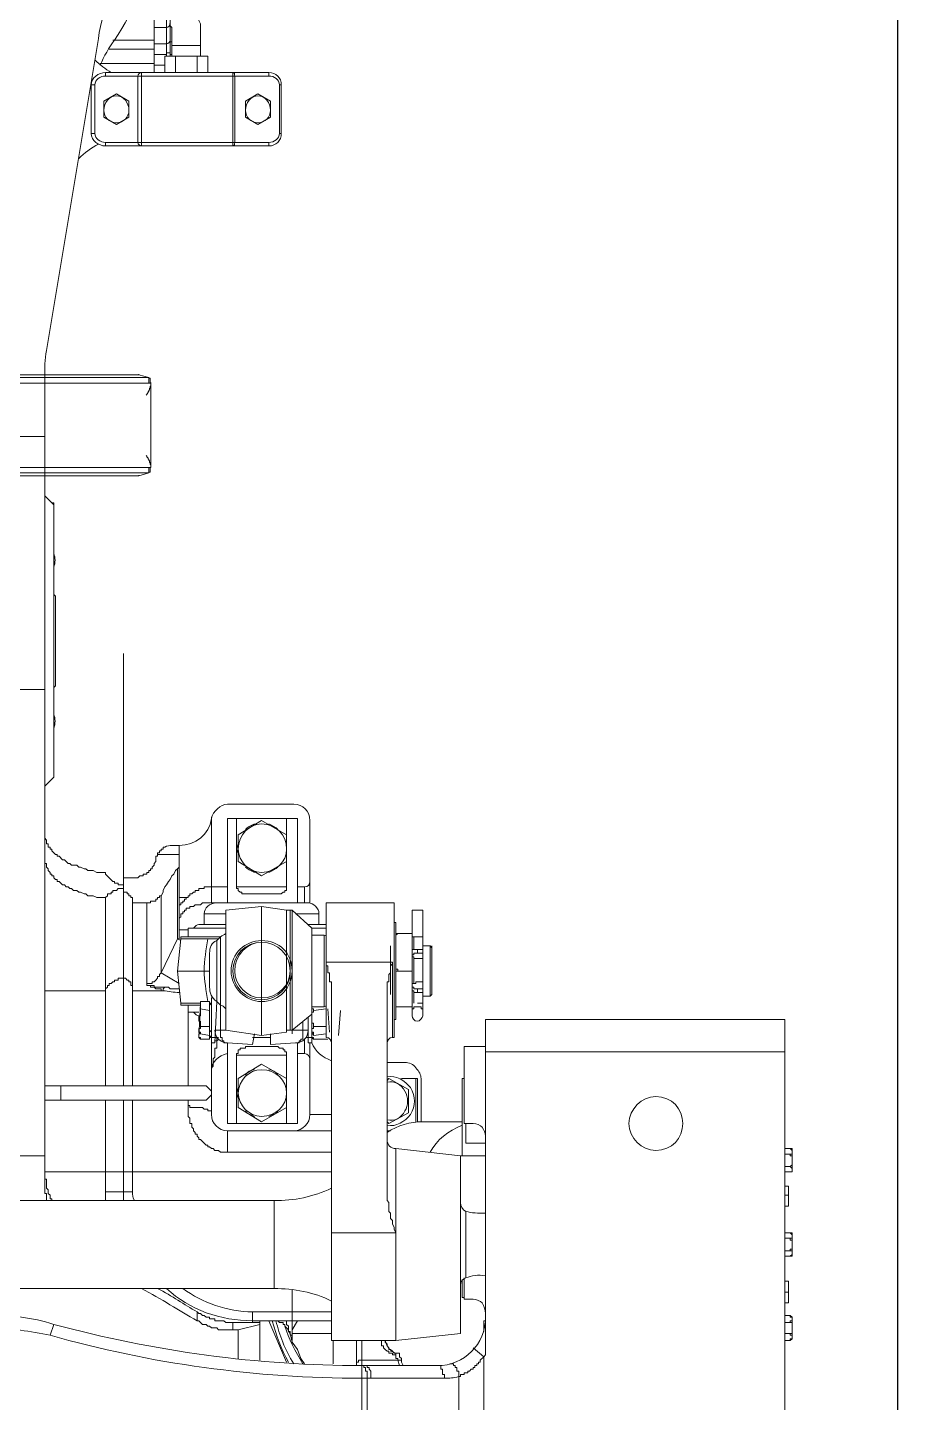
# Model space of a CAD drawing. Header units: millimetres. Extents: x 25083 to 52777, y 24772 to 45779.
# Drawn here: x 49787.6 to 49967.9, y 36556.5 to 36841.2 of the extents above; entities that cross this region are included whole.
import ezdxf

# ---------------------------------------------------------------- set-up
doc = ezdxf.new("R2010")
doc.units = ezdxf.units.MM
doc.layers.add('小车', color=7, linetype='Continuous')

# ---------------------------------------------------------------- blocks, each defined once
blk = doc.blocks.new('zw$D2F4')
at = {"color": 7, "lineweight": 5}
for points in [[(923.94, 951.42), (923.94, 976.67)], [(926.54, 966.28), (926.54, 954.76)], [(927.65, 956.99), (927.65, 960.71), (927.28, 961.08), (927.28, 962.93)], [(933.6, 956.99), (933.6, 961.45), (933.23, 962.19), (933.23, 963.68), (932.85, 964.05)], [(923.94, 960.71), (926.54, 960.71)], [(927.28, 962.19), (927.28, 954.76)], [(912.43, 958.48), (901.66, 893.86)], [(915.4, 958.11), (923.94, 958.11)], [(923.94, 957.36), (926.54, 957.36)], [(927.28, 957.73), (927.65, 957.73)], [(927.65, 954.76), (927.65, 956.99)], [(927.65, 956.99), (933.6, 956.99)], [(933.6, 954.76), (933.6, 956.99)], [(923.94, 956.25), (914.66, 956.25)], [(923.94, 955.14), (926.54, 955.14)], [(926.17, 951.42), (926.17, 954.76)], [(926.17, 954.76), (935.08, 954.76)], [(927.28, 955.88), (927.28, 955.51), (926.54, 955.51), (926.54, 955.14)], [(927.28, 955.14), (927.65, 955.14)], [(928.4, 951.42), (928.4, 954.76)], [(932.85, 951.42), (932.85, 954.76)], [(935.08, 951.42), (935.08, 954.76)], [(923.94, 953.28), (912.8, 953.28)], [(913.91, 951.42), (913.91, 950.68)], [(947.71, 951.42), (913.91, 951.42)], [(921.34, 936.2), (921.34, 951.42)], [(923.94, 952.91), (926.17, 952.91)], [(940.28, 936.2), (940.28, 951.42)], [(947.71, 951.42), (947.71, 950.68)], [(910.94, 938.8), (910.94, 948.82)], [(910.94, 948.82), (911.69, 948.82)], [(911.69, 938.8), (911.69, 948.82)], [(947.71, 950.68), (913.91, 950.68)], [(920.6, 950.68), (920.6, 936.94)], [(940.65, 950.68), (940.65, 936.94)], [(949.94, 948.82), (949.94, 938.8)], [(950.31, 948.82), (949.94, 948.82)], [(950.31, 948.82), (950.31, 938.8)], [(913.54, 945.48), (916.14, 946.97)], [(913.54, 942.14), (913.54, 945.48)], [(916.14, 946.97), (918.74, 945.48)], [(918.74, 945.48), (918.74, 942.14)], [(942.88, 945.48), (945.48, 946.97)], [(942.88, 942.14), (942.88, 945.48)], [(945.48, 946.97), (948.08, 945.48)], [(948.08, 945.48), (948.08, 942.14)], [(916.14, 940.65), (913.54, 942.14)], [(918.74, 942.14), (916.14, 940.65)], [(945.48, 940.65), (942.88, 942.14)], [(948.08, 942.14), (945.48, 940.65)], [(910.94, 938.8), (911.69, 938.8)], [(913.91, 936.2), (913.91, 936.94)], [(947.71, 936.94), (913.91, 936.94)], [(947.71, 936.2), (947.71, 936.94)], [(950.31, 938.8), (949.94, 938.8)], [(947.71, 936.2), (913.91, 936.2)], [(901.29, 721.55), (901.29, 888.29)], [(835.19, 876.04), (901.29, 876.04)], [(903.15, 861.92), (901.29, 863.78)], [(903.15, 861.92), (903.15, 862.3), (902.77, 862.3), (901.29, 863.78)], [(903.15, 805.48), (903.15, 861.92)], [(903.52, 842.98), (903.15, 843.36)], [(903.52, 842.98), (903.52, 824.42)], [(884.21, 823.67), (901.29, 823.67)], [(903.52, 824.42), (903.15, 824.05)], [(901.29, 803.62), (903.15, 805.48)], [(901.29, 803.62), (903.15, 805.48)], [(935.82, 779.48), (935.82, 797.31)], [(952.91, 799.91), (939.17, 799.91)], [(939.17, 796.94), (939.17, 779.48)], [(953.65, 796.94), (939.17, 796.94)], [(941.02, 796.94), (941.02, 782.82)], [(946.22, 796.57), (941.4, 793.59)], [(951.42, 793.59), (946.22, 796.57)], [(951.42, 782.82), (951.42, 796.94)], [(953.65, 779.48), (953.65, 796.94)], [(956.25, 779.48), (956.25, 796.57)], [(913.91, 785.8), (912.06, 785.8), (911.31, 786.17), (910.2, 786.17), (909.83, 786.54), (909.46, 786.54), (908.72, 786.91), (908.34, 786.91), (907.97, 787.28), (906.86, 787.28), (906.49, 787.65), (906.12, 787.65), (905.37, 788.4), (905, 788.4), (904.26, 789.14), (903.89, 789.14), (903.89, 789.51), (903.52, 789.51), (902.77, 790.25), (902.77, 790.62), (902.4, 790.62), (902.4, 790.99), (902.03, 790.99), (902.03, 791.74), (901.66, 791.74), (901.66, 792.48), (901.29, 792.85), (901.29, 793.97)], [(941.4, 793.59), (941.4, 788.02)], [(951.42, 788.02), (951.42, 793.59)], [(924.31, 788.4), (924.31, 789.14), (924.68, 789.14), (924.68, 789.51)], [(924.68, 789.51), (924.68, 789.88), (925.06, 789.88), (925.06, 790.25), (925.43, 790.25), (925.43, 790.62), (925.8, 790.62), (925.8, 790.99), (926.17, 790.99)], [(929.14, 789.51), (924.68, 789.51)], [(927.65, 791.37), (929.14, 791.37)], [(929.14, 780.6), (929.14, 791.37)], [(913.91, 785.8), (913.91, 785.42), (915.4, 783.94), (915.77, 783.94), (915.77, 783.57), (916.14, 783.57), (916.51, 783.57), (916.51, 783.2), (917.63, 783.2)], [(919.48, 784.68), (920.6, 784.68), (920.97, 785.05), (921.71, 785.05), (921.71, 785.42), (922.46, 785.42), (922.46, 785.8), (922.83, 785.8), (922.83, 786.17), (923.2, 786.17), (923.2, 786.54), (923.57, 786.54), (923.57, 786.91), (923.94, 787.28), (923.94, 787.65), (924.31, 788.02), (924.31, 788.4)], [(928.77, 786.54), (928.4, 786.17), (928.03, 785.42), (927.65, 785.05), (927.28, 784.31), (926.91, 783.94), (926.54, 783.2), (926.17, 782.82), (925.8, 782.08), (925.8, 781.71), (925.43, 780.97)], [(929.14, 788.02), (929.14, 786.91), (928.77, 786.54)], [(928.77, 786.54), (928.77, 772.06)], [(941.4, 788.02), (946.22, 785.05)], [(946.22, 785.05), (951.42, 788.02)], [(917.63, 741.6), (917.63, 784.68)], [(917.63, 784.68), (919.48, 784.68)], [(917.63, 782.45), (916.51, 782.45), (916.14, 782.08), (915.4, 782.08), (915.4, 781.71), (915.03, 781.71), (915.03, 781.34), (914.29, 781.34), (914.29, 780.97), (913.91, 780.6)], [(917.63, 781.71), (918.37, 781.71), (918.37, 781.34), (918.74, 781.34), (918.74, 780.97), (919.11, 780.97), (919.11, 780.6), (919.48, 780.6), (919.48, 779.48)], [(925.43, 780.97), (925.06, 780.97), (925.06, 780.6), (924.68, 780.6), (924.68, 780.23), (924.31, 780.23), (924.31, 779.85), (923.57, 779.85), (923.2, 779.85), (923.2, 779.48), (922.46, 779.48)], [(925.43, 765), (925.43, 780.97)], [(929.14, 780.6), (930.63, 780.6)], [(930.63, 780.6), (930.63, 780.23), (930.25, 780.23), (930.25, 779.85), (929.88, 779.85), (929.88, 779.48), (929.51, 779.48), (929.51, 779.11), (929.14, 779.11), (929.14, 778.37)], [(929.14, 778.37), (929.14, 780.6)], [(935.82, 782.82), (934.34, 782.82), (934.34, 782.45), (933.23, 782.45), (933.23, 782.08), (932.48, 782.08), (932.48, 781.71), (932.11, 781.71), (931.74, 781.34), (931.37, 781.34), (931.37, 780.97), (931, 780.97), (931, 780.6), (930.63, 780.6)], [(935.08, 782.82), (935.82, 782.82)], [(939.17, 782.82), (935.82, 782.82)], [(941.02, 782.82), (951.42, 782.82)], [(941.02, 782.82), (941.02, 782.45), (941.4, 782.45), (941.4, 782.08), (941.77, 781.71), (942.14, 781.71), (942.14, 781.34), (943.62, 781.34)], [(948.82, 781.34), (943.62, 781.34)], [(951.42, 782.82), (951.42, 782.08), (951.05, 782.08), (951.05, 781.71), (950.68, 781.71), (950.31, 781.34), (948.82, 781.34)], [(955.14, 782.82), (953.65, 782.82)], [(955.14, 779.48), (955.14, 782.82)], [(919.48, 741.6), (919.48, 779.48)], [(919.48, 779.48), (922.46, 779.48)], [(922.46, 762.77), (922.46, 779.48)], [(929.14, 776.51), (929.14, 778.37)], [(935.82, 779.48), (933.97, 779.48), (933.6, 779.11), (932.48, 779.11), (932.11, 778.74), (931.37, 778.74), (931.37, 778.37), (930.63, 778.37), (930.63, 778), (930.25, 778), (930.25, 777.63), (929.88, 777.63), (929.88, 777.25), (929.51, 777.25), (929.51, 776.51)], [(934.34, 777.25), (934.34, 775.03)], [(938.8, 777.25), (934.34, 777.25)], [(935.82, 779.48), (955.88, 779.48)], [(938.8, 778), (946.22, 778.74)], [(938.8, 778), (938.8, 753.12)], [(946.22, 778.74), (946.22, 752)], [(951.42, 778), (946.22, 778.74)], [(951.42, 752.74), (951.42, 778)], [(952.16, 778), (951.42, 778)], [(952.16, 753.12), (952.16, 778)], [(952.54, 778), (952.54, 753.12)], [(956.62, 774.28), (952.54, 778)], [(958.11, 777.25), (953.28, 777.25)], [(956.25, 779.48), (955.88, 779.48)], [(958.11, 777.25), (958.11, 775.03)], [(959.59, 779.48), (959.59, 751.63)], [(959.59, 779.48), (973.7, 779.48)], [(973.7, 751.63), (973.7, 779.48)], [(977.42, 772.8), (977.42, 778)], [(979.65, 778), (977.42, 778)], [(979.65, 778), (979.65, 772.43)], [(929.14, 776.14), (929.14, 776.51)], [(929.14, 773.91), (929.14, 776.14)], [(933.23, 775.03), (938.8, 775.03)], [(955.88, 775.03), (959.22, 775.03)], [(974.07, 775.4), (973.7, 775.4)], [(974.07, 755.34), (974.07, 775.4)], [(925.43, 765), (928.77, 772.06)], [(928.77, 772.06), (929.14, 772.06), (929.14, 773.91)], [(929.51, 772.06), (928.77, 765.37)], [(929.51, 771.68), (928.77, 772.06)], [(929.14, 773.91), (931, 773.91)], [(929.51, 772.43), (929.51, 772.06)], [(937.68, 772.43), (929.51, 772.43)], [(937.31, 772.06), (929.51, 772.06)], [(931, 774.28), (931, 772.43)], [(938.8, 774.28), (931, 774.28)], [(937.68, 772.43), (936.94, 771.68)], [(936.94, 771.68), (936.94, 759.06)], [(937.68, 758.32), (937.68, 772.43)], [(956.62, 756.83), (956.62, 774.28)], [(956.62, 756.46), (956.62, 774.28)], [(959.59, 774.28), (956.62, 774.28)], [(959.22, 772.8), (956.62, 772.8)], [(959.22, 757.94), (959.22, 772.8)], [(977.42, 773.17), (974.07, 773.17)], [(974.45, 773.17), (974.07, 772.8), (974.07, 772.06)], [(977.42, 757.94), (977.42, 773.17)], [(977.42, 772.43), (977.42, 772.8)], [(977.79, 772.43), (977.42, 772.43)], [(977.79, 772.43), (977.79, 769.83)], [(978.53, 772.43), (979.65, 772.43)], [(979.65, 769.08), (979.65, 772.43)], [(935.45, 769.08), (935.45, 762.03)], [(972.96, 760.54), (972.96, 770.57)], [(977.79, 769.83), (977.42, 769.83), (977.42, 769.46)], [(977.42, 769.46), (977.42, 768.34), (977.79, 768.34), (977.79, 767.97)], [(977.42, 768.71), (977.79, 768.71), (977.79, 769.08), (978.53, 769.08)], [(978.53, 769.83), (977.79, 769.83)], [(978.53, 769.83), (978.53, 769.08)], [(979.65, 769.83), (978.53, 769.83)], [(978.53, 769.08), (979.65, 769.08)], [(979.65, 770.57), (981.13, 770.57)], [(979.65, 767.97), (979.65, 769.08)], [(981.13, 760.17), (981.13, 770.57)], [(981.5, 770.2), (981.13, 770.57)], [(981.5, 770.2), (981.5, 770.57)], [(981.5, 760.54), (981.5, 770.2)], [(973.33, 767.23), (959.59, 767.23)], [(959.96, 765.37), (959.96, 766.48), (959.59, 766.48), (959.59, 767.23)], [(972.22, 761.66), (972.22, 763.14), (972.59, 763.14), (972.59, 764.63), (972.96, 765), (972.96, 766.48), (973.33, 766.86)], [(973.33, 767.23), (973.33, 751.63)], [(973.33, 767.23), (973.33, 766.86)], [(974.07, 766.86), (974.07, 765.74), (974.45, 765.74), (974.45, 765.37)], [(977.79, 767.97), (977.79, 762.77)], [(977.79, 767.97), (978.53, 767.97)], [(978.53, 767.97), (979.65, 767.97)], [(979.65, 763.14), (979.65, 767.97)], [(913.91, 761.29), (913.91, 761.66), (914.29, 762.03), (914.29, 762.4), (914.66, 762.4), (914.66, 762.77), (915.03, 762.77), (915.4, 763.14), (915.77, 763.14), (915.77, 763.51), (916.14, 763.51), (916.51, 763.51), (916.51, 763.89), (917.63, 763.89)], [(917.63, 763.89), (918, 763.89), (918.37, 763.51), (918.74, 763.51), (918.74, 763.14), (919.11, 763.14), (919.11, 762.4), (919.48, 762.4), (919.48, 761.29)], [(922.46, 762.77), (923.57, 762.77), (923.57, 763.14), (923.94, 763.14), (924.31, 763.51), (924.68, 763.89), (924.68, 764.26), (925.06, 764.26), (925.06, 764.63), (925.43, 765)], [(925.43, 765), (929.14, 762.77)], [(929.51, 758.69), (928.77, 765.37)], [(935.45, 765.37), (928.77, 765.37)], [(960.71, 761.66), (960.71, 763.14), (960.33, 763.14), (960.33, 765), (959.96, 765), (959.96, 765.37)], [(974.45, 765.37), (974.07, 765.37), (974.07, 764.26)], [(977.42, 765.37), (974.45, 765.37)], [(978.53, 763.14), (978.16, 763.14), (978.16, 762.77), (977.79, 762.77)], [(979.65, 763.14), (978.53, 763.14)], [(979.65, 761.66), (979.65, 763.14)], [(925.8, 761.29), (919.48, 761.29)], [(922.46, 762.77), (922.46, 762.4), (923.2, 762.4), (923.2, 762.03), (923.94, 762.03), (924.31, 761.66), (925.43, 761.66), (925.43, 761.29), (925.8, 761.29)], [(922.46, 762.77), (922.46, 762.4), (923.94, 762.4), (923.94, 762.03), (926.17, 762.03)], [(925.8, 761.29), (925.8, 761.66), (926.17, 762.03)], [(929.14, 761.66), (927.28, 761.66), (926.91, 762.03), (926.17, 762.03)], [(960.71, 761.66), (960.71, 688.87)], [(972.22, 719.32), (972.22, 761.66)], [(977.79, 762.77), (977.42, 762.77), (977.42, 761.66)], [(978.53, 761.66), (977.79, 761.66), (977.79, 762.03), (977.42, 762.03), (977.42, 762.4)], [(977.42, 761.66), (977.42, 761.29), (977.79, 761.29), (977.79, 760.91)], [(977.79, 760.91), (977.79, 758.69)], [(977.79, 760.91), (978.53, 760.91)], [(978.53, 761.66), (978.53, 760.91)], [(979.65, 761.66), (978.53, 761.66)], [(978.53, 760.91), (979.65, 760.91)], [(979.65, 758.69), (979.65, 761.66)], [(979.65, 760.17), (981.13, 760.17)], [(981.5, 760.54), (981.13, 760.17)], [(929.51, 758.32), (929.51, 758.69)], [(929.51, 758.69), (933.6, 758.69)], [(929.51, 758.32), (933.6, 758.32)], [(931, 741.6), (931, 758.32)], [(933.6, 758.69), (933.23, 751.63)], [(933.6, 757.57), (933.6, 756.09), (933.23, 756.09), (933.23, 755.72)], [(933.6, 758.69), (933.6, 759.06)], [(933.6, 759.06), (935.45, 759.06)], [(933.6, 759.06), (933.6, 758.32)], [(933.6, 758.32), (933.6, 757.57)], [(933.6, 757.57), (935.45, 757.2)], [(935.45, 751.26), (935.45, 759.06)], [(935.45, 758.69), (935.82, 758.69)], [(935.82, 758.32), (935.45, 758.69)], [(935.82, 759.8), (935.82, 750.52)], [(936.2, 759.8), (935.82, 759.8)], [(936.57, 750.52), (936.94, 759.06)], [(937.68, 758.32), (936.94, 759.06)], [(937.68, 753.12), (937.68, 758.32)], [(959.22, 757.94), (956.62, 757.94)], [(956.62, 756.46), (956.62, 757.57)], [(956.62, 757.57), (956.99, 757.57), (956.99, 757.2)], [(956.99, 757.2), (959.59, 757.57)], [(959.96, 757.57), (960.33, 752.74)], [(974.07, 759.06), (974.07, 757.94), (974.45, 757.94)], [(977.42, 757.94), (974.07, 757.94)], [(977.42, 756.09), (977.42, 758.32)], [(977.42, 757.57), (977.79, 757.57), (977.79, 757.94), (978.16, 757.94), (978.53, 757.94)], [(979.65, 758.69), (978.53, 758.69)], [(978.53, 757.94), (979.27, 757.94), (979.27, 757.57), (979.65, 757.57)], [(979.65, 758.69), (979.65, 756.09)], [(931, 756.83), (933.23, 756.83)], [(933.23, 755.72), (933.23, 754.97), (933.6, 754.97), (933.6, 753.86)], [(952.54, 757.2), (952.54, 752.37)], [(956.62, 756.46), (952.54, 753.12)], [(954.76, 754.97), (954.76, 753.12)], [(955.88, 750.52), (955.88, 755.72)], [(956.99, 756.83), (956.62, 756.83), (956.62, 755.72)], [(956.62, 750.52), (956.62, 756.46)], [(956.62, 755.72), (956.62, 754.6), (956.99, 754.6), (956.99, 753.86)], [(956.99, 757.2), (956.99, 756.83)], [(962.56, 757.2), (962.19, 752)], [(974.07, 755.34), (973.7, 755.34)], [(992.64, 685.9), (992.64, 755.34)], [(1054.66, 755.34), (992.64, 755.34)], [(1054.66, 755.34), (1054.66, 495.39)], [(933.6, 753.86), (933.6, 753.49), (933.23, 753.49), (933.23, 753.12)], [(933.23, 753.12), (933.23, 752.74)], [(933.23, 752.74), (933.6, 752.37)], [(933.23, 752.74), (933.6, 752.74), (933.6, 752.37)], [(933.6, 752.37), (933.23, 752.37), (933.23, 752)], [(933.23, 752), (933.23, 751.63)], [(933.23, 751.63), (933.6, 751.26)], [(933.23, 751.63), (933.6, 751.63), (933.6, 751.26)], [(933.6, 753.86), (935.45, 753.86)], [(933.6, 752.37), (935.45, 752)], [(935.82, 753.12), (935.45, 752.74)], [(935.82, 752), (935.45, 751.63)], [(936.57, 751.63), (935.82, 751.63)], [(936.57, 753.12), (937.68, 753.12)], [(936.57, 753.12), (937.68, 753.12)], [(936.94, 750.89), (936.94, 751.63)], [(937.31, 751.63), (936.94, 751.63)], [(938.8, 753.12), (937.68, 753.12)], [(939.17, 750.52), (938.42, 750.52), (938.42, 750.89), (938.05, 750.89), (938.05, 751.26), (938.05, 751.63), (937.68, 751.63), (937.68, 753.12)], [(938.8, 753.12), (946.22, 752)], [(944.37, 750.15), (944.74, 752.37)], [(948.08, 751.63), (944.37, 751.63)], [(951.42, 752.74), (946.22, 752)], [(948.08, 752.37), (948.08, 750.15)], [(952.16, 753.12), (951.42, 753.12)], [(954.76, 753.12), (952.54, 753.12)], [(954.76, 753.12), (954.76, 751.26), (954.39, 751.26), (954.39, 750.89), (954.02, 750.89), (954.02, 750.52), (953.28, 750.52)], [(954.76, 753.12), (955.88, 753.12)], [(955.88, 753.12), (954.76, 753.12)], [(955.88, 751.63), (955.51, 751.63)], [(955.88, 751.63), (956.62, 751.63)], [(956.99, 753.86), (956.99, 753.49), (956.62, 753.49), (956.62, 753.12)], [(956.62, 753.12), (956.62, 752.74), (956.99, 752.74)], [(956.62, 752.74), (956.99, 752)], [(956.99, 752.37), (956.62, 752.37), (956.62, 752)], [(956.62, 752), (956.62, 751.63), (956.99, 751.63)], [(956.62, 751.63), (956.99, 751.26)], [(956.99, 753.86), (959.59, 753.86)], [(956.99, 752.74), (956.99, 752)], [(956.99, 752), (959.59, 752.37)], [(956.99, 751.63), (956.99, 751.26)], [(973.7, 751.63), (973.33, 751.63)], [(933.6, 751.26), (935.45, 751.26)], [(935.82, 744.95), (935.82, 745.32), (936.2, 745.69), (936.2, 747.17), (936.57, 747.55), (936.57, 749.4), (936.94, 749.4), (936.94, 750.89)], [(935.82, 750.52), (935.82, 744.95)], [(935.82, 744.95), (935.82, 750.52)], [(936.57, 750.52), (935.82, 750.52)], [(936.94, 750.89), (936.57, 750.89)], [(939.17, 750.52), (939.17, 733.81)], [(944.37, 750.15), (939.17, 750.52)], [(941.02, 747.92), (941.02, 748.29), (941.4, 748.29), (941.4, 749.03), (941.77, 749.03), (941.77, 749.4), (942.88, 749.4), (942.88, 749.77), (943.62, 749.77)], [(943.62, 749.77), (948.82, 749.77)], [(953.28, 750.52), (948.08, 750.15)], [(951.42, 747.92), (951.42, 748.66), (951.05, 748.66), (951.05, 749.03), (950.68, 749.03), (950.68, 749.4), (949.94, 749.4), (949.56, 749.77), (948.82, 749.77)], [(953.65, 733.81), (953.65, 750.52)], [(955.14, 748.29), (955.14, 751.26)], [(955.88, 750.52), (956.62, 750.52)], [(956.25, 735.66), (956.25, 750.52)], [(956.99, 751.26), (959.96, 751.26)], [(988.19, 749.77), (988.19, 733.81)], [(992.64, 749.77), (988.19, 749.77)], [(941.02, 747.92), (941.02, 733.81)], [(951.42, 747.92), (941.02, 747.92)], [(946.22, 746.06), (941.4, 743.09)], [(951.42, 743.09), (946.22, 746.06)], [(951.42, 733.81), (951.42, 747.92)], [(953.65, 748.29), (955.14, 748.29)], [(972.22, 746.43), (975.93, 746.43)], [(992.64, 748.66), (1054.66, 748.66)], [(935.82, 735.66), (935.82, 744.95)], [(941.4, 743.09), (941.4, 737.15)], [(951.42, 737.15), (951.42, 743.09)], [(972.59, 743.09), (972.22, 742.72)], [(976.67, 740.86), (972.59, 743.09)], [(978.53, 743.09), (975.19, 743.09)], [(978.16, 734.18), (978.16, 743.09)], [(978.53, 743.09), (978.53, 734.18)], [(979.27, 734.18), (979.27, 743.09)], [(987.81, 727.12), (987.81, 743.09)], [(988.19, 743.09), (987.81, 743.09)], [(934.71, 741.6), (901.29, 741.6)], [(904.63, 741.6), (904.63, 738.63)], [(935.82, 740.49), (934.71, 741.6)], [(976.67, 736.03), (976.67, 740.86)], [(934.71, 738.63), (901.29, 738.63)], [(917.63, 723.78), (917.63, 738.63)], [(919.48, 738.63), (919.48, 719.69)], [(931, 737.52), (931, 738.63)], [(939.17, 727.86), (937.68, 727.86), (937.31, 728.23), (936.57, 728.23), (936.2, 728.61), (935.82, 728.61), (935.45, 728.98), (935.08, 728.98), (935.08, 729.35), (934.71, 729.35), (933.6, 730.46), (933.23, 730.46), (933.23, 730.83), (932.85, 731.21), (932.85, 731.58), (932.48, 731.58), (932.48, 731.95), (932.11, 732.32), (932.11, 732.69), (931.74, 733.06), (931.74, 733.81), (931.37, 733.81), (931.37, 734.92), (931, 735.29), (931, 737.52)], [(931, 737.52), (931.37, 737.52), (931.37, 737.15), (933.97, 737.15), (934.34, 736.78), (935.08, 736.78), (935.08, 736.4), (935.82, 736.4), (935.82, 735.66)], [(934.71, 738.63), (935.82, 739.75)], [(941.4, 737.15), (946.22, 734.18)], [(946.22, 734.18), (951.42, 737.15)], [(956.25, 735.66), (960.71, 735.66)], [(972.59, 733.81), (976.67, 736.03)], [(953.65, 733.81), (939.17, 733.81)], [(939.17, 732.32), (939.17, 727.86)], [(960.71, 732.32), (939.17, 732.32)], [(972.22, 734.18), (972.59, 733.81)], [(987.81, 734.18), (979.65, 734.18)], [(988.19, 733.81), (990.04, 733.81)], [(988.56, 733.81), (988.56, 729.72)], [(992.64, 729.72), (988.56, 729.72)], [(815.13, 727.12), (901.29, 727.12)], [(939.17, 727.86), (960.71, 727.86)], [(974.07, 688.87), (974.07, 728.61)], [(987.44, 727.12), (974.07, 728.61)], [(987.44, 690.36), (987.44, 727.12)], [(992.64, 727.12), (987.44, 727.12)], [(1054.66, 728.61), (1055.77, 728.61)], [(1054.66, 727.49), (1055.77, 727.49)], [(1055.77, 728.61), (1056.14, 728.61), (1056.14, 727.86)], [(1055.77, 728.61), (1056.14, 728.23)], [(1056.14, 727.86), (1056.14, 727.49), (1055.77, 727.49)], [(1055.77, 727.49), (1055.77, 727.12), (1056.14, 727.12), (1056.14, 726.01)], [(1056.14, 726.01), (1056.14, 725.26), (1055.77, 724.89)], [(1056.14, 723.78), (1056.14, 728.23)], [(913.91, 723.78), (917.63, 723.78)], [(917.63, 723.78), (960.71, 723.78)], [(1054.66, 724.89), (1055.77, 724.89)], [(1054.66, 723.78), (1055.77, 723.78)], [(1055.77, 724.89), (1056.14, 724.52), (1056.14, 724.15)], [(1056.14, 724.15), (1056.14, 723.78), (1055.77, 723.78)], [(1055.77, 723.78), (1056.14, 723.78)], [(901.29, 721.55), (901.29, 719.32), (901.66, 719.32), (901.66, 717.84)], [(1055.4, 720.81), (1054.66, 720.81)], [(1055.4, 716.72), (1055.4, 720.81)], [(527.7, 717.84), (948.82, 717.84)], [(913.91, 719.69), (917.63, 719.69)], [(917.63, 719.69), (919.48, 719.69)], [(948.82, 699.64), (948.82, 717.84)], [(972.22, 719.32), (972.22, 717.84), (972.59, 717.47), (972.59, 715.61), (972.96, 715.24), (972.96, 714.12), (973.33, 713.75), (973.33, 713.01), (973.7, 712.27), (973.7, 711.9), (974.07, 711.15)], [(1055.4, 718.95), (1054.66, 718.95)], [(988.56, 701.87), (988.56, 715.61)], [(1055.4, 716.72), (1054.66, 716.72)], [(960.71, 711.15), (974.07, 711.15)], [(1054.66, 711.15), (1055.77, 711.15)], [(1054.66, 710.04), (1055.77, 710.04)], [(1055.77, 711.15), (1056.14, 711.15), (1056.14, 710.78)], [(1055.77, 711.15), (1056.14, 710.78)], [(1056.14, 710.78), (1056.14, 710.04), (1055.77, 710.04)], [(1055.77, 710.04), (1055.77, 709.67), (1056.14, 709.67), (1056.14, 708.92)], [(1056.14, 708.92), (1056.14, 707.81), (1055.77, 707.81), (1055.77, 707.44)], [(1056.14, 706.7), (1056.14, 710.78)], [(1054.66, 707.44), (1055.77, 707.44)], [(1054.66, 706.32), (1055.77, 706.32)], [(1055.77, 707.44), (1056.14, 707.44), (1056.14, 707.07)], [(1056.14, 707.07), (1056.14, 706.32), (1055.77, 706.32)], [(1055.77, 706.32), (1056.14, 706.7)], [(987.81, 697.78), (987.81, 701.5)], [(988.19, 701.87), (988.19, 697.41)], [(1055.4, 701.13), (1054.66, 701.13)], [(1055.4, 696.67), (1055.4, 701.13)], [(529.56, 699.64), (948.82, 699.64)], [(987.81, 697.78), (988.19, 697.78)], [(1055.4, 698.9), (1054.66, 698.9)], [(932.85, 694.81), (932.85, 692.96)], [(944.37, 692.96), (944.37, 694.81)], [(944.37, 694.81), (960.71, 694.81)], [(988.19, 697.41), (990.04, 697.41)], [(1055.4, 696.67), (1054.66, 696.67)], [(903.15, 692.21), (902.4, 689.99)], [(932.85, 692.96), (933.23, 692.96), (933.97, 692.21), (934.71, 692.21), (935.08, 691.84), (935.45, 691.84), (935.82, 691.47), (936.94, 691.47), (937.31, 691.1), (939.91, 691.1), (940.28, 691.1)], [(940.28, 692.58), (940.28, 691.1)], [(945.85, 692.21), (941.4, 691.1)], [(944.37, 692.58), (944.37, 692.96)], [(944.37, 692.96), (960.71, 692.96)], [(945.85, 692.96), (945.85, 684.79)], [(948.82, 692.96), (945.85, 692.96)], [(951.42, 684.41), (947.71, 692.96)], [(949.19, 692.96), (948.82, 692.96)], [(948.82, 692.96), (949.19, 692.96)], [(949.19, 692.96), (949.56, 692.96), (949.94, 692.58), (950.68, 692.58), (950.68, 692.21), (951.05, 692.21), (951.05, 691.84)], [(951.42, 692.96), (951.42, 692.21), (951.79, 691.84), (951.79, 690.73), (952.16, 690.73), (952.16, 689.99), (952.54, 689.99), (952.54, 689.61)], [(953.65, 692.96), (952.54, 691.1)], [(960.71, 692.96), (953.65, 692.96)], [(992.64, 693.33), (992.64, 692.96), (992.27, 692.96)], [(992.27, 692.96), (992.27, 692.58)], [(992.27, 690.73), (992.27, 692.58)], [(1054.66, 694.07), (1055.77, 694.07)], [(1054.66, 692.58), (1055.77, 692.58)], [(1055.77, 694.07), (1055.77, 693.7), (1056.14, 693.7), (1056.14, 693.33)], [(1055.77, 694.07), (1056.14, 693.7)], [(1056.14, 693.33), (1056.14, 692.96), (1055.77, 692.96), (1055.77, 692.58)], [(1055.77, 692.58), (1056.14, 692.58), (1056.14, 691.47)], [(1056.14, 689.24), (1056.14, 693.7)], [(941.4, 691.1), (940.28, 691.1)], [(941.4, 691.1), (941.4, 685.16)], [(955.14, 684.04), (954.39, 685.16), (953.65, 687.01), (952.54, 688.5), (952.16, 690.36), (951.79, 690.73)], [(952.54, 690.36), (960.71, 690.36)], [(987.44, 690.36), (974.07, 688.87)], [(1054.66, 690.36), (1055.77, 690.36)], [(1056.14, 691.47), (1056.14, 690.36), (1055.77, 690.36)], [(1055.77, 690.36), (1055.77, 689.99), (1056.14, 689.99), (1056.14, 689.61)], [(1056.14, 689.61), (1056.14, 689.24), (1055.77, 689.24), (1055.77, 688.87)], [(1055.77, 688.87), (1056.14, 689.24)], [(974.07, 688.87), (960.71, 688.87)], [(961.08, 688.87), (961.08, 684.04)], [(965.9, 688.87), (965.9, 683.67)], [(967.02, 683.67), (967.02, 688.87)], [(974.07, 685.9), (973.33, 685.9), (973.33, 686.27), (972.59, 686.27), (972.59, 686.64), (972.22, 686.64), (971.85, 687.01), (971.48, 687.39), (971.48, 687.76), (971.1, 687.76), (971.1, 688.87)], [(973.33, 686.64), (972.96, 687.01), (972.59, 687.01), (972.59, 687.39), (972.22, 687.76), (972.22, 688.13), (971.85, 688.5), (971.85, 688.87)], [(973.33, 686.64), (972.96, 686.64)], [(974.07, 686.27), (973.7, 686.27), (973.33, 686.64)], [(974.07, 686.27), (973.7, 686.27)], [(974.45, 686.27), (974.07, 686.27)], [(974.45, 686.27), (974.07, 686.27), (974.07, 685.9)], [(974.45, 686.27), (974.82, 686.27), (974.82, 685.53)], [(992.27, 685.53), (990.04, 687.39)], [(1054.66, 688.87), (1055.77, 688.87)], [(967.02, 684.79), (966.28, 684.79), (966.28, 684.41), (965.9, 684.41), (965.9, 684.04)], [(974.45, 684.79), (967.02, 684.79)], [(967.02, 683.67), (967.02, 681.07)], [(967.02, 683.67), (967.76, 683.67)], [(968.13, 681.07), (968.13, 682.56), (967.76, 682.56), (967.76, 683.3), (967.39, 683.3), (967.39, 683.67), (967.02, 683.67)], [(967.76, 683.67), (982.62, 683.67)], [(967.76, 683.67), (968.13, 683.67), (968.13, 683.3), (968.5, 683.3), (968.5, 682.93), (968.88, 682.56), (968.88, 681.07)], [(974.07, 685.9), (974.07, 685.16), (974.45, 685.16), (974.45, 684.79)], [(974.45, 684.79), (974.82, 683.67)], [(975.19, 684.41), (975.19, 684.79), (974.45, 684.79)], [(975.19, 684.41), (975.19, 685.16), (974.82, 685.53)], [(975.56, 683.67), (975.19, 684.41)], [(982.62, 683.67), (983.36, 683.67), (983.36, 682.93), (983.73, 682.93), (983.73, 681.82), (984.1, 681.82), (984.1, 681.07)], [(985.22, 684.04), (985.96, 684.04), (985.96, 683.67), (986.33, 683.67), (986.33, 683.3), (986.7, 683.3), (986.7, 682.56), (987.07, 682.56), (987.07, 681.44)], [(987.07, 681.44), (987.44, 681.44), (987.44, 681.82), (988.19, 681.82), (988.19, 682.19), (988.93, 682.19), (988.93, 682.56), (989.3, 682.56), (989.67, 682.93), (990.04, 682.93), (990.04, 683.3), (990.41, 683.3), (990.41, 683.67), (990.79, 683.67), (990.79, 684.04), (991.16, 684.04), (991.16, 684.41), (991.53, 684.41), (991.53, 684.79), (992.27, 685.53)], [(992.27, 309.71), (992.27, 685.53)], [(967.02, 681.07), (967.02, 625.74)], [(967.02, 681.07), (968.13, 681.07)], [(968.13, 625.74), (968.13, 681.07)], [(968.13, 681.07), (968.88, 681.07)], [(968.88, 681.07), (984.1, 681.07)], [(987.07, 681.44), (987.07, 309.71)]]:
    blk.add_lwpolyline(points, dxfattribs=at)
at = {"color": 7, "lineweight": 0}
for points in [[(917.63, 784.68), (917.63, 831.1)], [(913.91, 780.6), (912.06, 780.6), (911.31, 780.97), (910.2, 780.97), (909.83, 781.34), (909.46, 781.34), (908.72, 781.71), (908.34, 781.71), (907.97, 782.08), (907.23, 782.08), (906.86, 782.45), (906.49, 782.45), (906.12, 782.82), (905.74, 782.82), (905.37, 783.2), (905, 783.2), (904.26, 783.94), (903.89, 783.94), (903.89, 784.31), (903.52, 784.31), (903.15, 784.68), (903.15, 785.05), (902.77, 785.05), (902.77, 785.42), (902.4, 785.42), (902.4, 785.8), (902.03, 786.17), (902.03, 786.54), (901.66, 786.91), (901.66, 787.65), (901.29, 787.65), (901.29, 789.14)], [(913.91, 741.6), (913.91, 780.6)], [(913.91, 761.29), (901.29, 761.29)], [(913.91, 719.69), (913.91, 738.63)], [(902.77, 717.84), (902.77, 718.21), (902.4, 718.21), (902.4, 718.95), (902.03, 719.32), (902.03, 720.07), (901.66, 720.44), (901.66, 722.29), (901.29, 722.29), (901.29, 724.52)], [(901.29, 723.78), (913.91, 723.78)], [(917.63, 723.78), (917.63, 719.69)], [(952.54, 688.87), (952.54, 699.27)], [(940.28, 692.58), (938.8, 692.58), (938.42, 692.96), (936.57, 692.96), (936.57, 693.33), (935.45, 693.33), (935.45, 693.7), (934.71, 693.7), (934.34, 694.07), (933.97, 694.07), (933.6, 694.44), (933.23, 694.44), (932.85, 694.81)], [(945.85, 692.58), (940.28, 692.58)], [(945.85, 692.96), (944.37, 692.96)], [(952.54, 692.96), (949.19, 692.96)]]:
    blk.add_lwpolyline(points, dxfattribs=at)
at = {"color": 7, "lineweight": 5}
for points in [[(915.77, 958.11), (919.86, 964.42), (922.83, 971.1), (924.31, 978.53)], [(915.4, 967.76), (913.91, 964.79), (912.8, 961.82), (912.43, 958.48)], [(926.54, 960.71), (926.91, 960.71), (927.28, 961.08), (927.28, 961.82)], [(915.77, 958.11), (914.66, 956.62), (913.54, 954.76), (912.8, 952.91)], [(926.54, 957.36), (926.91, 957.36), (927.28, 957.73), (927.28, 958.11)], [(911.69, 954.02), (912.8, 952.91), (913.91, 952.16), (915.03, 951.42)], [(913.91, 951.42), (912.43, 951.42), (910.94, 950.31), (910.94, 948.82)], [(921.34, 951.42), (920.97, 951.42), (920.6, 951.05), (920.6, 950.68)], [(940.65, 950.68), (940.65, 951.05), (940.65, 951.42), (940.28, 951.42)], [(950.31, 948.82), (950.31, 950.31), (949.19, 951.42), (947.71, 951.42)], [(913.91, 950.68), (912.8, 950.68), (911.69, 949.94), (911.69, 948.82)], [(949.94, 948.82), (949.94, 949.94), (948.82, 950.68), (947.71, 950.68)], [(910.94, 938.8), (910.94, 937.31), (912.43, 936.2), (913.91, 936.2)], [(911.69, 938.8), (911.69, 937.68), (912.8, 936.94), (913.91, 936.94)], [(920.6, 936.94), (920.6, 936.57), (920.97, 936.2), (921.34, 936.2)], [(940.28, 936.2), (940.65, 936.2), (940.65, 936.57), (940.65, 936.94)], [(947.71, 936.2), (949.19, 936.2), (950.31, 937.31), (950.31, 938.8)], [(947.71, 936.94), (948.82, 936.94), (949.94, 937.68), (949.94, 938.8)], [(912.43, 936.57), (910.94, 935.82), (909.46, 934.71), (908.34, 933.6)], [(901.66, 893.86), (901.29, 892), (901.29, 890.15), (901.29, 888.29)], [(903.15, 848.93), (903.52, 850.04), (903.52, 850.78), (903.15, 851.9)], [(903.15, 815.5), (903.52, 816.62), (903.52, 817.73), (903.15, 818.48)], [(939.17, 799.91), (937.68, 799.91), (936.2, 798.42), (935.82, 796.94)], [(956.25, 796.57), (956.25, 798.42), (954.76, 799.91), (952.91, 799.91)], [(929.14, 791.37), (932.48, 791.37), (935.45, 793.59), (935.82, 796.94)], [(944.74, 795.82), (943.99, 795.45), (943.25, 795.08), (942.88, 794.71)], [(949.56, 794.71), (949.19, 795.08), (948.45, 795.45), (947.71, 795.82)], [(941.4, 791.74), (941.02, 790.99), (941.02, 790.25), (941.4, 789.88)], [(951.42, 789.88), (951.42, 790.25), (951.42, 790.99), (951.42, 791.74)], [(927.65, 791.37), (927.28, 791.37), (926.54, 791.37), (926.17, 790.99)], [(942.88, 786.91), (943.25, 786.54), (943.99, 786.17), (944.74, 785.8)], [(947.71, 785.8), (948.45, 786.17), (949.19, 786.54), (949.56, 786.91)], [(955.14, 782.82), (955.88, 782.82), (956.25, 783.2), (956.25, 783.94)], [(935.82, 782.82), (935.82, 782.82), (935.45, 782.82), (935.08, 782.82)], [(936.94, 779.48), (935.45, 779.48), (934.34, 778.37), (934.34, 777.25)], [(952.54, 778), (952.54, 778), (952.16, 778), (952.16, 778)], [(958.11, 777.25), (958.11, 778.37), (956.99, 779.48), (955.88, 779.48)], [(929.14, 776.14), (929.14, 776.14), (929.14, 776.51), (929.14, 776.51)], [(929.14, 776.51), (929.14, 776.51), (929.14, 776.14), (929.14, 776.14)], [(929.51, 776.51), (929.14, 776.51), (929.14, 776.51), (929.14, 776.14)], [(929.51, 776.51), (929.51, 776.51), (929.51, 776.51), (929.51, 776.51)], [(933.23, 775.03), (932.85, 775.03), (932.48, 774.65), (932.11, 774.28)], [(959.59, 775.03), (959.59, 775.03), (959.59, 775.03), (959.22, 775.03)], [(935.08, 772.06), (934.71, 769.83), (934.34, 767.6), (934.34, 765.37)], [(936.94, 771.68), (935.82, 771.31), (935.45, 770.2), (935.45, 769.08)], [(937.68, 772.43), (938.05, 772.8), (938.42, 772.8), (938.8, 773.17)], [(956.62, 774.28), (956.62, 774.28), (956.62, 774.28), (956.62, 774.28)], [(959.59, 772.43), (959.59, 772.8), (959.59, 772.8), (959.22, 772.8)], [(977.42, 772.8), (977.42, 772.8), (977.42, 772.8), (977.42, 772.8)], [(977.42, 772.8), (977.42, 772.8), (977.42, 772.8), (977.42, 772.8)], [(977.42, 772.43), (977.42, 772.43), (977.42, 772.43), (977.42, 772.43)], [(977.79, 772.43), (978.16, 772.43), (978.16, 772.43), (978.53, 772.43)], [(934.34, 765.37), (934.34, 763.51), (934.71, 761.29), (935.08, 759.06)], [(925.8, 761.29), (926.91, 761.29), (928.03, 760.91), (929.14, 760.91)], [(935.45, 762.03), (935.45, 760.91), (935.82, 759.8), (936.94, 759.06)], [(936.94, 759.06), (936.94, 759.06), (936.94, 759.06), (936.94, 759.06)], [(938.8, 757.57), (938.42, 757.94), (938.05, 758.32), (937.68, 758.32)], [(959.22, 757.94), (959.59, 757.94), (959.59, 758.32), (959.59, 758.32)], [(977.42, 758.32), (977.42, 758.32), (977.42, 758.32), (977.42, 758.32)], [(977.42, 758.32), (977.42, 758.32), (977.42, 758.32), (977.42, 758.32)], [(977.42, 758.32), (977.42, 758.32), (977.42, 758.32), (977.42, 758.32)], [(977.42, 758.32), (977.42, 758.32), (977.42, 757.94), (977.42, 757.94)], [(977.42, 758.32), (977.42, 758.32), (977.42, 758.32), (977.42, 758.32)], [(977.42, 757.94), (977.42, 757.94), (977.42, 757.94), (977.42, 757.94)], [(932.11, 756.83), (932.48, 756.46), (932.85, 756.09), (933.23, 756.09)], [(956.62, 756.46), (956.62, 756.46), (956.62, 756.83), (956.62, 756.83)], [(977.42, 756.09), (977.42, 755.72), (977.79, 754.97), (978.53, 754.97)], [(978.53, 754.97), (978.9, 754.97), (979.65, 755.72), (979.65, 756.09)], [(935.45, 751.63), (935.82, 751.63), (935.82, 751.63), (935.82, 751.63)], [(936.57, 753.12), (936.57, 751.63), (937.68, 750.52), (939.17, 750.52)], [(936.57, 751.63), (936.57, 751.63), (936.57, 751.63), (936.94, 751.63)], [(952.16, 753.12), (952.16, 753.12), (952.54, 753.12), (952.54, 753.12)], [(953.28, 750.52), (954.76, 750.52), (955.88, 751.63), (955.88, 753.12)], [(955.88, 751.63), (955.88, 751.63), (955.88, 751.63), (955.88, 751.63)], [(960.71, 750.52), (960.71, 750.89), (960.33, 751.63), (959.59, 751.63)], [(973.33, 751.63), (972.59, 751.63), (972.22, 750.89), (972.22, 750.52)], [(937.31, 751.26), (937.31, 751.26), (937.31, 751.26), (936.94, 750.89)], [(956.62, 750.52), (957.36, 748.66), (958.85, 747.55), (960.71, 746.8)], [(959.96, 751.26), (959.96, 751.26), (959.96, 751.26), (959.96, 751.26)], [(939.17, 748.29), (937.31, 747.92), (935.82, 746.43), (935.82, 744.95)], [(956.25, 747.17), (956.25, 747.55), (955.88, 748.29), (955.14, 748.29)], [(978.16, 745.32), (977.79, 746.06), (976.67, 746.43), (975.93, 746.43)], [(935.82, 744.95), (935.82, 744.95), (935.82, 744.95), (935.82, 744.95)], [(944.74, 744.95), (943.99, 744.95), (943.25, 744.57), (942.88, 743.83)], [(949.56, 743.83), (949.19, 744.57), (948.45, 744.95), (947.71, 744.95)], [(972.22, 743.46), (974.07, 743.83), (975.93, 742.72), (977.05, 741.23)], [(979.27, 743.09), (979.27, 743.83), (978.9, 744.57), (978.16, 745.32)], [(941.4, 741.23), (941.02, 740.49), (941.02, 739.75), (941.4, 739)], [(951.42, 739), (951.42, 739.75), (951.42, 740.49), (951.42, 741.23)], [(972.22, 742.35), (973.7, 742.72), (975.19, 741.98), (975.93, 740.49)], [(975.93, 740.49), (976.67, 739.38), (976.67, 737.52), (975.93, 736.4)], [(977.05, 741.23), (978.16, 739.38), (978.16, 737.52), (977.05, 735.66)], [(935.82, 735.66), (935.82, 733.81), (937.31, 732.32), (939.17, 732.32)], [(942.88, 736.4), (943.25, 735.66), (943.99, 735.66), (944.74, 735.29)], [(947.71, 735.29), (948.45, 735.66), (949.19, 735.66), (949.56, 736.4)], [(952.91, 732.32), (954.76, 732.32), (956.25, 733.81), (956.25, 735.66)], [(975.93, 736.4), (975.19, 734.92), (973.7, 734.18), (972.22, 734.55)], [(977.05, 735.66), (975.93, 734.18), (974.07, 733.06), (972.22, 733.43)], [(979.65, 734.18), (977.05, 734.18), (974.45, 733.43), (972.22, 731.95)], [(972.96, 732.32), (972.96, 732.32), (972.59, 732.32), (972.22, 732.32)], [(987.81, 733.43), (984.84, 732.32), (982.62, 730.46), (981.13, 727.86)], [(991.9, 733.06), (991.53, 733.43), (990.79, 733.81), (990.04, 733.81)], [(992.64, 731.21), (992.64, 731.95), (992.27, 732.32), (991.9, 733.06)], [(972.22, 730.46), (972.22, 729.35), (972.96, 728.61), (974.07, 728.61)], [(948.82, 717.84), (952.91, 717.84), (956.99, 718.58), (960.71, 720.44)], [(917.63, 719.69), (917.63, 718.95), (917.63, 718.58), (917.63, 717.84)], [(919.48, 719.69), (919.48, 718.95), (919.48, 718.58), (919.86, 717.84)], [(987.44, 717.47), (987.44, 716.72), (987.81, 715.98), (988.56, 715.61)], [(988.56, 715.61), (989.67, 715.24), (991.16, 715.24), (992.64, 715.24)], [(988.56, 701.87), (987.81, 701.5), (987.44, 701.13), (987.44, 700.38)], [(988.56, 701.87), (989.67, 702.24), (991.16, 702.61), (992.64, 702.24)], [(932.85, 692.96), (929.14, 695.18), (925.43, 697.41), (921.34, 699.64)], [(926.54, 699.64), (931.37, 695.18), (937.68, 692.96), (944.37, 692.96)], [(929.88, 699.64), (933.97, 696.67), (939.17, 694.81), (944.37, 694.81)], [(960.71, 697.04), (956.99, 698.9), (952.91, 699.64), (948.82, 699.64)], [(991.9, 696.67), (991.53, 697.04), (990.79, 697.41), (990.04, 697.41)], [(992.64, 694.44), (992.64, 695.18), (992.27, 695.93), (991.9, 696.67)], [(903.15, 692.21), (898.69, 693.7), (894.23, 694.07), (890.15, 694.07)], [(903.15, 692.21), (923.94, 686.64), (945.48, 683.67), (967.02, 683.67)], [(948.45, 692.96), (949.19, 689.99), (950.31, 687.01), (951.79, 684.41)], [(949.19, 692.96), (949.94, 689.99), (951.05, 687.01), (952.91, 684.04)], [(951.05, 691.84), (951.79, 689.24), (953.28, 686.64), (954.76, 684.04)], [(951.79, 690.73), (951.79, 691.1), (951.42, 691.47), (951.05, 691.84)], [(982.62, 683.67), (988.19, 683.67), (992.64, 688.13), (992.64, 693.7)], [(992.64, 693.33), (992.64, 693.33), (992.64, 693.33), (992.64, 693.33)], [(992.64, 693.33), (992.64, 693.33), (992.64, 693.33), (992.64, 693.33)], [(902.4, 689.99), (898.32, 690.73), (894.23, 691.47), (890.15, 691.47)], [(902.4, 689.99), (923.2, 684.04), (945.11, 681.07), (967.02, 681.07)], [(971.85, 688.87), (972.22, 687.39), (972.96, 686.64), (974.07, 686.27)], [(992.27, 685.53), (992.27, 685.53), (992.64, 685.9), (992.64, 685.9)], [(984.1, 681.07), (985.22, 681.07), (985.96, 681.07), (987.07, 681.44)]]:
    blk.add_open_spline(points, degree=3, dxfattribs=at)
for points in [[(916.14, 946.59), (914.66, 946.59), (913.54, 945.11), (913.54, 943.62), (913.54, 942.14), (914.66, 941.02), (916.14, 941.02), (917.63, 941.02), (918.74, 942.14), (918.74, 943.62), (918.74, 945.11), (917.63, 946.59), (916.14, 946.59)], [(945.48, 946.59), (943.99, 946.59), (942.88, 945.11), (942.88, 943.62), (942.88, 942.14), (943.99, 941.02), (945.48, 941.02), (946.97, 941.02), (948.08, 942.14), (948.08, 943.62), (948.08, 945.11), (946.97, 946.59), (945.48, 946.59)], [(946.22, 795.82), (943.62, 795.82), (941.4, 793.59), (941.4, 790.62), (941.4, 788.02), (943.62, 785.8), (946.22, 785.8), (949.19, 785.8), (951.42, 788.02), (951.42, 790.62), (951.42, 793.59), (949.19, 795.82), (946.22, 795.82)], [(946.22, 771.68), (942.88, 771.68), (939.91, 769.08), (939.91, 765.37), (939.91, 762.03), (942.88, 759.06), (946.22, 759.06), (949.94, 759.06), (952.54, 762.03), (952.54, 765.37), (952.54, 769.08), (949.94, 771.68), (946.22, 771.68)], [(946.22, 771.31), (942.88, 771.31), (940.28, 768.71), (940.28, 765.37), (940.28, 762.03), (942.88, 759.43), (946.22, 759.43), (949.56, 759.43), (952.16, 762.03), (952.16, 765.37), (952.16, 768.71), (949.56, 771.31), (946.22, 771.31)], [(946.22, 771.31), (943.25, 771.31), (940.65, 768.71), (940.65, 765.37), (940.65, 762.4), (943.25, 759.8), (946.22, 759.8), (949.56, 759.8), (952.16, 762.4), (952.16, 765.37), (952.16, 768.71), (949.56, 771.31), (946.22, 771.31)], [(946.22, 744.95), (943.62, 744.95), (941.4, 742.72), (941.4, 740.12), (941.4, 737.52), (943.62, 735.29), (946.22, 735.29), (949.19, 735.29), (951.42, 737.52), (951.42, 740.12), (951.42, 742.72), (949.19, 744.95), (946.22, 744.95)], [(1027.92, 739.38), (1024.95, 739.38), (1022.35, 736.78), (1022.35, 733.81), (1022.35, 730.83), (1024.95, 728.23), (1027.92, 728.23), (1031.26, 728.23), (1033.49, 730.83), (1033.49, 733.81), (1033.49, 736.78), (1031.26, 739.38), (1027.92, 739.38)]]:
    blk.add_open_spline(points, degree=3, knots=[0, 0, 0, 0, 1, 1, 1, 2, 2, 2, 3, 3, 3, 4, 4, 4, 4], dxfattribs=at)
at = {"color": 7, "lineweight": 0}
for points in [[(913.91, 719.69), (913.91, 718.95), (913.91, 718.58), (913.91, 717.84)], [(917.63, 719.69), (917.63, 718.95), (917.63, 718.58), (917.63, 717.84)], [(932.85, 694.81), (930.25, 696.3), (927.65, 698.15), (924.68, 699.64)], [(926.54, 699.64), (931.37, 695.18), (937.68, 692.96), (944.37, 692.96)]]:
    blk.add_open_spline(points, degree=3, dxfattribs=at)
blk = doc.blocks.new('A$C1A4175F5')
at = {"layer": '小车', "color": 7, "lineweight": 0}
for points in [[(971.501, 895.768), (972.06, 897.868)], [(972.06, 897.868), (972.06, 773.561)], [(973.18, 897.868), (972.06, 897.868)], [(972.2, 897.868), (972.06, 897.868)], [(972.2, 897.868), (972.2, 898.008), (972.2, 898.148), (972.34, 898.148), (972.48, 898.148)], [(973.18, 898.148), (972.48, 898.148)], [(973.18, 778.18), (973.18, 898.288)], [(975.7, 897.308), (975.56, 897.448), (975.42, 897.448), (975.28, 897.588), (975.14, 897.728), (975, 897.728), (974.86, 897.868), (974.72, 897.868), (974.58, 898.008), (974.44, 898.008), (974.3, 898.008), (974.16, 898.148), (974.02, 898.148), (973.88, 898.148), (973.74, 898.288), (973.6, 898.288), (973.46, 898.288), (973.32, 898.288), (973.18, 898.288)], [(973.18, 898.288), (973.32, 898.288)], [(973.18, 898.288), (990.679, 898.288)], [(990.679, 898.288), (990.539, 898.288), (990.399, 898.288), (990.259, 898.288), (990.119, 898.288), (989.979, 898.148), (989.839, 898.148), (989.699, 898.148), (989.559, 898.008), (989.419, 898.008), (989.279, 898.008), (989.139, 897.868), (988.999, 897.868), (988.859, 897.728), (988.719, 897.728), (988.579, 897.588), (988.439, 897.588), (988.439, 897.448), (988.299, 897.448), (988.159, 897.308)], [(990.679, 773.421), (990.679, 898.288)], [(990.679, 898.288), (990.819, 898.288)], [(991.378, 898.148), (990.679, 898.148)], [(991.798, 897.868), (990.679, 897.868)], [(991.378, 898.148), (991.518, 898.148), (991.658, 898.148), (991.658, 898.008), (991.658, 897.868)], [(991.798, 897.868), (991.658, 897.868)], [(991.798, 897.868), (991.798, 773.561)], [(992.358, 895.768), (991.798, 897.868)], [(971.501, 895.768), (971.501, 773.421)], [(971.501, 895.768), (971.641, 895.768)], [(992.358, 773.421), (992.358, 895.768)], [(992.358, 895.768), (992.498, 895.768)]]:
    blk.add_lwpolyline(points, dxfattribs=at)

msp = doc.modelspace()

# ---------------------------------------------------------------- linework, layer by layer
msp.add_lwpolyline([(48867.913, 35857.595), (48867.913, 37057.595), (49967.913, 37057.595), (49967.913, 35857.595)], close=True)

# ---------------------------------------------------------------- block references
msp.add_blockref('zw$D2F4', (48889.923, 35880.503))
at = {"layer": '小车', "ltscale": 10, "xscale": -1, "rotation": 270}
msp.add_blockref('A$C1A4175F5', (48914.945, 35776.933), dxfattribs=at)

doc.saveas('drawing.dxf')
